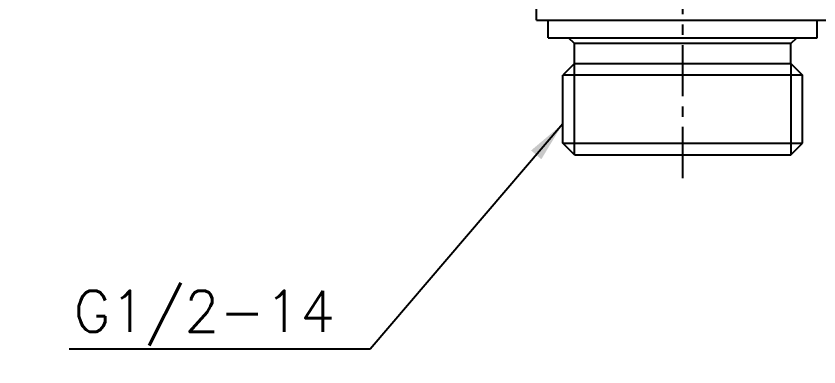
# Model space of a CAD drawing. Extents: x -4009 to -3415, y -5642 to -5222.
# Drawn here: x -3638 to -3569.4, y -5480.4 to -5450.4 of the extents above; entities that cross this region are included whole.
import ezdxf

# ---------------------------------------------------------------- set-up
doc = ezdxf.new("R2010")
doc.units = 0
doc.header["$LTSCALE"] = 7
doc.linetypes.add('CENTER', pattern=[2, 1.25, -0.25, 0.25, -0.25])
doc.layers.get('0').update_dxf_attribs({"color": 2, "linetype": 'CONTINUOUS'})
doc.layers.get('Defpoints').update_dxf_attribs({"linetype": 'CONTINUOUS'})
for name, color, linetype in [('CL', 1, 'CENTER'), ('D', 2, 'CONTINUOUS'), ('DWG', 7, 'CONTINUOUS')]:
    doc.layers.add(name, color=color, linetype=linetype)
doc.styles.add('DD', font='romans', dxfattribs={"bigfont": 'GHS.shx'})
doc.styles.add('GHS', font='ROMANS.shx', dxfattribs={"bigfont": 'GHS.shx'})
doc.dimstyles.new('CWC', dxfattribs={"dimscale": 0, "dimtxt": 3.5, "dimasz": 3.5, "dimexe": 2, "dimexo": 1, "dimgap": 1, "dimtad": 1, "dimdec": 4, "dimdsep": 46, "dimtxsty": 'DD', "dimcen": 3, "dimclrd": 2, "dimclre": 2, "dimclrt": 2, "dimadec": 3, "dimazin": 2, "dimtfac": 1, "dimtdec": 4, "dimtmove": 0, "dimatfit": 3, "dimfxl": 1, "dimtvp": 1, "dimtolj": 1, "dimtzin": 0, "dimlwd": -1, "dimlwe": -1, "dimarcsym": 0})
doc.dimstyles.new('DWJ', dxfattribs={"dimscale": 0, "dimtxt": 3.5, "dimasz": 3.5, "dimexe": 2, "dimexo": 1, "dimgap": 1, "dimtad": 1, "dimdec": 4, "dimdsep": 46, "dimtxsty": 'DD', "dimcen": 3, "dimclrd": 2, "dimclre": 2, "dimclrt": 2, "dimadec": 3, "dimazin": 2, "dimtfac": 1, "dimtdec": 4, "dimtmove": 0, "dimatfit": 3, "dimfxl": 1, "dimtvp": 1, "dimtolj": 1, "dimtzin": 0, "dimlwd": -1, "dimlwe": -1, "dimarcsym": 0})

# ---------------------------------------------------------------- blocks, each defined once
blk = doc.blocks.new('*U4')
at = {"layer": 'CL', "color": 0, "ltscale": 0.5, "transparency": 16777216}
blk.add_line((0, -58.502), (0, 55.868), dxfattribs=at)
blk = doc.blocks.new('*D7')
at = {"layer": 'Defpoints', "color": 0, "transparency": 16777216}
for p in [(-3506.017, -5456.785), (-3656.017, -5461.287), (-3656.017, -5501.954)]:
    blk.add_point(p, dxfattribs=at)
at = {"layer": 'DWG', "color": 2, "transparency": 16777216}
for p, q in [((-3506.017, -5457.785), (-3506.017, -5503.954)), ((-3656.017, -5462.287), (-3656.017, -5503.954)), ((-3509.517, -5501.954), (-3652.517, -5501.954))]:
    blk.add_line(p, q, dxfattribs=at)
for points in [[(-3652.517, -5501.371), (-3652.517, -5502.537), (-3656.017, -5501.954)], [(-3509.517, -5501.371), (-3509.517, -5502.537), (-3506.017, -5501.954)]]:
    blk.add_solid(points, dxfattribs=at)
at = {"layer": 'DWG', "color": 2, "transparency": 16777216, "insert": (-3581.017, -5499.204), "char_height": 3.5, "attachment_point": 5, "style": 'DD'}
blk.add_mtext('\\A1;150', dxfattribs=at)

msp = doc.modelspace()

# ---------------------------------------------------------------- linework, layer by layer
at = {"color": 7, "linetype": 'Continuous'}
for p, q in [((-3593.51727, -5450.78364), (-3593.51727, -5443.68377)), ((-3593.51727, -5450.78364), (-3568.51727, -5450.78364)), ((-3592.51727, -5452.28364), (-3592.51727, -5450.78364)), ((-3569.51727, -5452.28364), (-3569.51727, -5450.78364)), ((-3592.51727, -5452.28364), (-3569.51727, -5452.28364)), ((-3590.26727, -5452.78364), (-3590.76727, -5452.28364)), ((-3571.76727, -5452.78364), (-3571.26727, -5452.28364)), ((-3571.76727, -5452.78364), (-3590.26727, -5452.78364)), ((-3590.26727, -5454.48364), (-3590.26727, -5452.78364)), ((-3571.76727, -5454.48364), (-3571.76727, -5452.78364)), ((-3590.26727, -5454.48364), (-3591.26727, -5455.48364)), ((-3590.26727, -5454.48364), (-3571.76727, -5454.48364)), ((-3571.76727, -5454.48364), (-3570.76727, -5455.48364)), ((-3570.76727, -5455.48364), (-3591.26727, -5455.48364)), ((-3591.26727, -5461.28364), (-3591.26727, -5455.48364)), ((-3570.76727, -5461.28364), (-3570.76727, -5455.48364)), ((-3591.26727, -5461.28364), (-3570.76727, -5461.28364)), ((-3590.26727, -5462.28364), (-3591.26727, -5461.28364)), ((-3571.76727, -5462.28364), (-3570.76727, -5461.28364)), ((-3590.26727, -5462.28364), (-3571.76727, -5462.28364))]:
    msp.add_line(p, q, dxfattribs=at)
at = {"layer": 'DWG'}
for p, q in [((-3590.26727, -5462.28364), (-3590.26727, -5454.48364)), ((-3571.76727, -5454.48364), (-3571.76727, -5462.28364))]:
    msp.add_line(p, q, dxfattribs=at)

# ---------------------------------------------------------------- block references
at = {"layer": 'CL', "ltscale": 0.5}
msp.add_blockref('*U4', (-3581.01727, -5405.78364), dxfattribs=at)

# ---------------------------------------------------------------- texts
at = {"layer": 'D', "style": 'GHS'}
msp.add_text('G1/2-14', height=3.5, dxfattribs=at).set_placement((-3633.08404, -5477.39891))

# ---------------------------------------------------------------- dimensions: what is measured, and where the dimension line sits
at = {"layer": 'DWG'}
dim = msp.add_linear_dim(base=(-3656.01727, -5501.95405), p1=(-3506.01727, -5456.78547), p2=(-3656.01727, -5461.28745), dimstyle='DWJ', override={"dimscale": 1}, dxfattribs=at)
dim.commit()
dim.dimension.update_dxf_attribs({"geometry": '*D7', "text_midpoint": (-3581.01727, -5501.95405), "dimtype": 128})

# ---------------------------------------------------------------- leaders
msp.add_leader([(-3591.26727, -5459.63377), (-3607.72766, -5478.88514), (-3633.48466, -5478.88514)], dimstyle='CWC', override={"dimscale": 1, "dimtad": 0}, dxfattribs=at)

doc.saveas('drawing.dxf')
